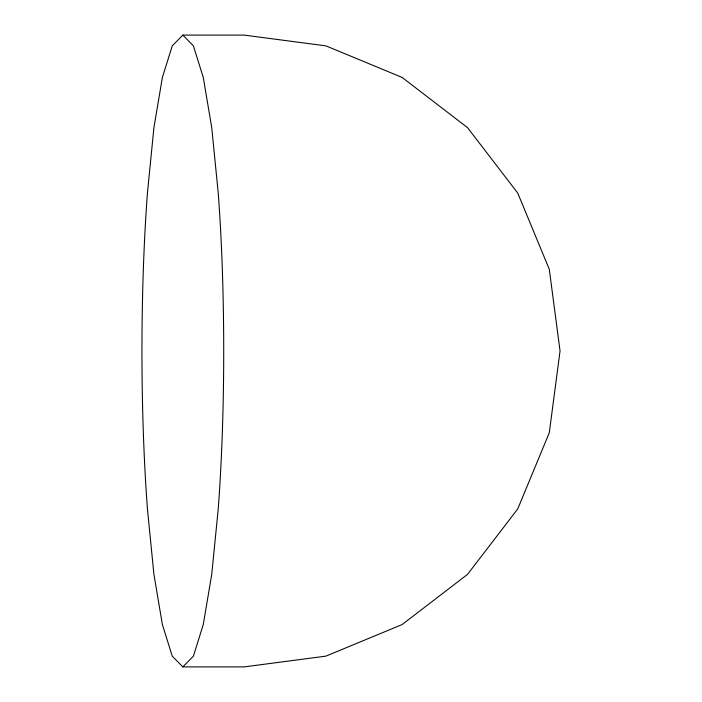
<?xml version="1.0" encoding="UTF-8"?>
<svg xmlns="http://www.w3.org/2000/svg" width="702" height="702" viewBox="0 0 702 702"><rect width="100%" height="100%" fill="white"/><g stroke="black" fill="none" stroke-linecap="round" stroke-linejoin="round"><path stroke-width="1.05" d="M182.827 35.1L172.253 45.867L162.39 77.422L153.922 127.624L147.429 193.05A318.182 41.532 -90 0 0 147.429 508.941L153.922 574.376L162.39 624.578L172.253 656.133L182.827 666.9L244.147 666.9L325.912 656.133L402.097 624.578L467.523 574.376L517.725 508.95L549.289 432.757L560.047 351L549.289 269.243L517.725 193.05L467.523 127.624L402.097 77.422L325.912 45.867L244.147 35.1L182.827 35.1L193.41 45.867L203.273 77.422L211.741 127.624L218.234 193.05A318.182 41.532 -90 0 1 218.234 508.941L211.741 574.376L203.273 624.578L193.41 656.133L182.827 666.9"/></g></svg>
